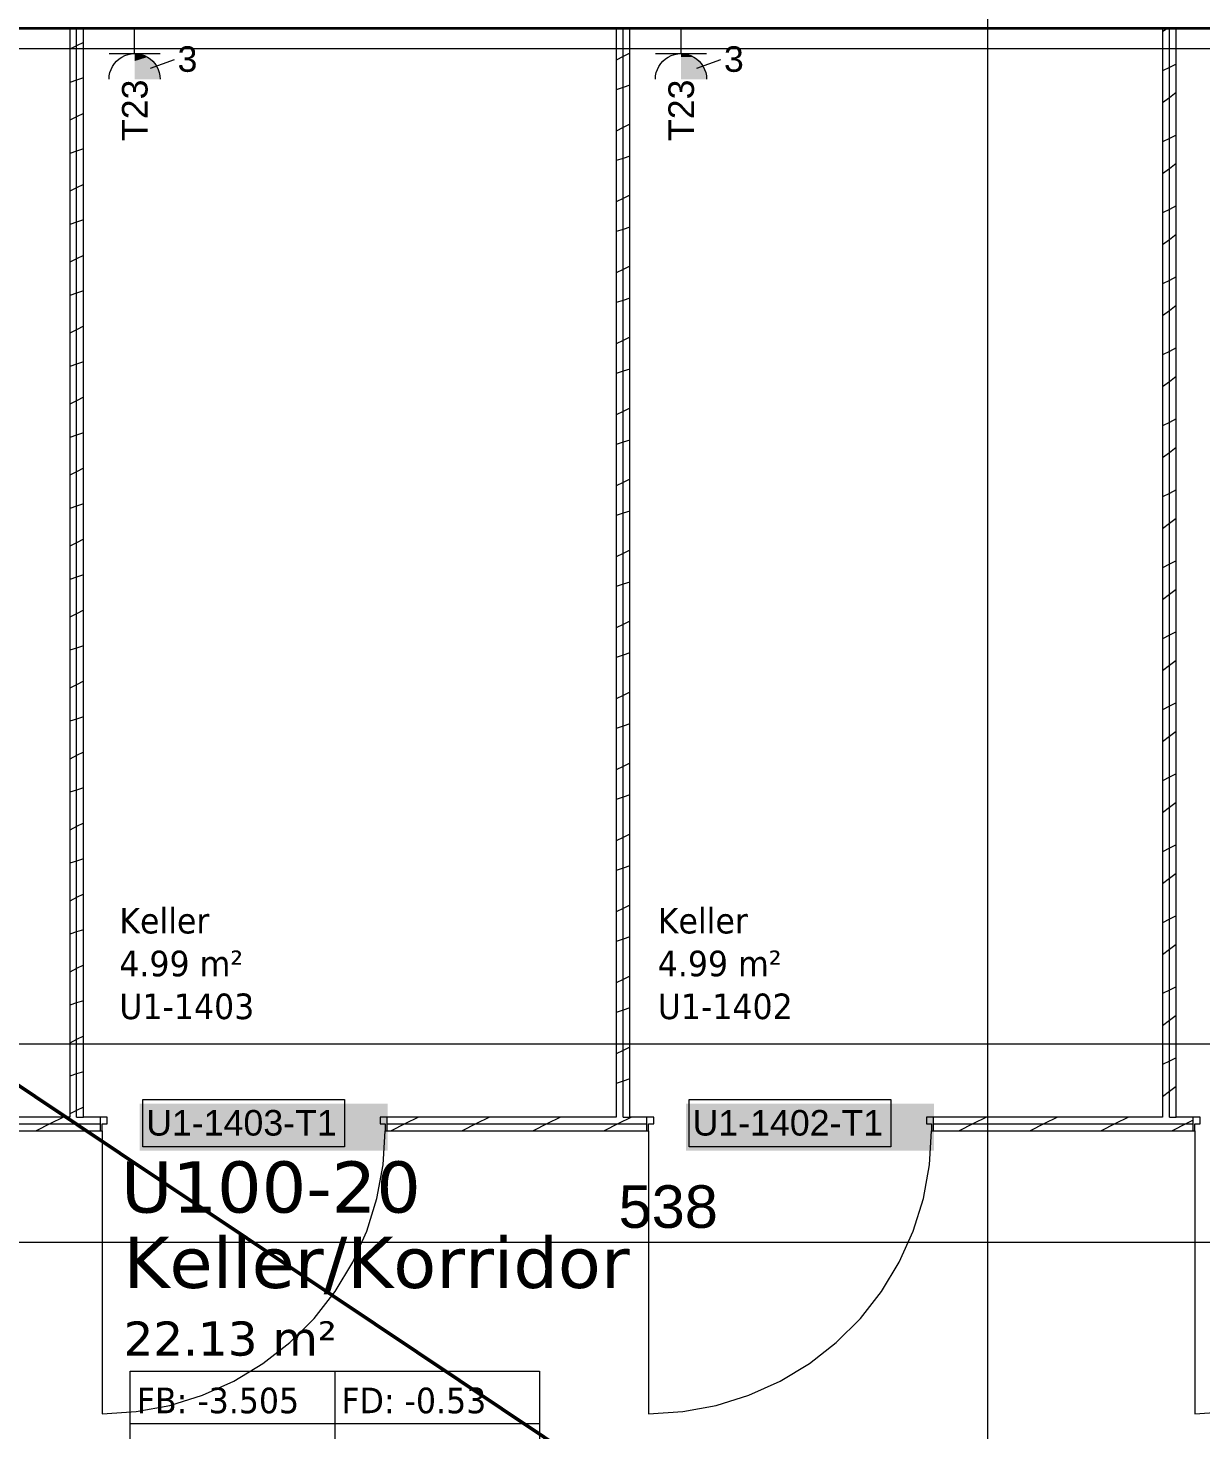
# Model space of a CAD drawing. Extents: x -1132 to 613, y -179 to 712.
# Drawn here: x -292.3 to -223.5, y -11.8 to 70.5 of the extents above; entities that cross this region are included whole.
import ezdxf
from ezdxf.lldxf.tags import DXFTag

# ---------------------------------------------------------------- set-up
doc = ezdxf.new("R2010")
doc.units = 0
doc.layers.get('0').update_dxf_attribs({"lineweight": 13})
for name, color, linetype, lineweight in [('A-AREA-____-IDEN', 7, 'Continuous', 5), ('A-DOOR-____-IDEN', 7, 'Continuous', 5), ('A-DOOR-FRAM-MCUT', 7, 'Continuous', 9), ('A-DOOR-OPNG-OTLN', 7, 'Continuous', 9), ('A-FLOR-____-OVHD', 7, 'Strichpunkt - Fein', 9), ('A-WALL-____-MCUT', 7, 'Continuous', 35), ('A-WALL-____-PATT', 7, 'Continuous', 35), ('A-WALL-FNSH-MCUT', 7, 'Continuous', 35), ('S-GRID-____-OTLN', 7, 'Continuous', 5)]:
    doc.layers.add(name, color=color, linetype=linetype, lineweight=lineweight)
for name, color, linetype, lineweight, true_color in [('EL01_VVV_Mass', 7, 'Continuous', 13, 0xb2b200), ('EL01_WAN_Kraft', 1, 'Continuous', 13, 0xff0000), ('X_Geometrie', 3, 'Continuous', 50, 0x00ff00)]:
    doc.layers.add(name, color=color, linetype=linetype, lineweight=lineweight, true_color=true_color)
doc.styles.get("Standard").update_dxf_attribs({"font": 'arial.ttf'})
tags = doc.linetypes.add('_Rasterlinie_', pattern=[0.375, 0.2, -0.05, 0.075, -0.05]).pattern_tags.tags
tags[10:11] = [DXFTag(74, 4), DXFTag(75, 0), DXFTag(340, '0'), DXFTag(46, 1.0), DXFTag(50, 0.0), DXFTag(44, 0.0), DXFTag(45, 0.0)]
tags[8:9] = [DXFTag(74, 4), DXFTag(75, 0), DXFTag(340, '0'), DXFTag(46, 1.0), DXFTag(50, 0.0), DXFTag(44, 0.0), DXFTag(45, 0.0)]
tags[6:7] = [DXFTag(74, 4), DXFTag(75, 0), DXFTag(340, '0'), DXFTag(46, 1.0), DXFTag(50, 0.0), DXFTag(44, 0.0), DXFTag(45, 0.0)]
tags[4:5] = [DXFTag(74, 4), DXFTag(75, 0), DXFTag(340, '0'), DXFTag(46, 1.0), DXFTag(50, 0.0), DXFTag(44, 0.0), DXFTag(45, 0.0)]
tags = doc.linetypes.add('Strichpunkt - Fein', pattern=[0.2, 0.1, -0.05, 0, -0.05]).pattern_tags.tags
tags[10:11] = [DXFTag(74, 4), DXFTag(75, 0), DXFTag(340, '0'), DXFTag(46, 1.0), DXFTag(50, 0.0), DXFTag(44, 0.0), DXFTag(45, 0.0)]
tags[8:9] = [DXFTag(74, 4), DXFTag(75, 0), DXFTag(340, '0'), DXFTag(46, 1.0), DXFTag(50, 0.0), DXFTag(44, 0.0), DXFTag(45, 0.0)]
tags[6:7] = [DXFTag(74, 4), DXFTag(75, 0), DXFTag(340, '0'), DXFTag(46, 1.0), DXFTag(50, 0.0), DXFTag(44, 0.0), DXFTag(45, 0.0)]
tags[4:5] = [DXFTag(74, 4), DXFTag(75, 0), DXFTag(340, '0'), DXFTag(46, 1.0), DXFTag(50, 0.0), DXFTag(44, 0.0), DXFTag(45, 0.0)]

# ---------------------------------------------------------------- blocks, each defined once
blk = doc.blocks.new('Referenz-A0UNPDE96I', base_point=(-1115.886, -117.372))
at = {"layer": 'A-AREA-____-IDEN', "color": 0, "linetype": 'Continuous', "ltscale": 0.13}
for p, q in [((-286.323, -8.333), (-262.323, -8.333)), ((-286.323, -14.456), (-286.323, -8.333)), ((-274.323, -8.333), (-274.323, -14.456)), ((-262.323, -8.333), (-262.323, -14.456)), ((-286.323, -11.395), (-262.323, -11.395))]:
    blk.add_line(p, q, dxfattribs=at)
at = {"layer": 'A-DOOR-____-IDEN', "color": 0, "linetype": 'Continuous', "ltscale": 0.13}
for p, q in [((-285.586, 7.615), (-273.746, 7.615)), ((-285.586, 4.835), (-285.586, 7.615)), ((-273.746, 7.615), (-273.746, 4.835)), ((-253.536, 7.615), (-241.696, 7.615)), ((-253.536, 4.835), (-253.536, 7.615)), ((-241.696, 7.615), (-241.696, 4.835)), ((-273.746, 4.835), (-285.586, 4.835)), ((-241.696, 4.835), (-253.536, 4.835))]:
    blk.add_line(p, q, dxfattribs=at)
at = {"layer": 'A-DOOR-____-IDEN', "color": 7, "linetype": 'Continuous', "ltscale": 0.13, "true_color": 0xffffff}
for points in [[(-285.761, 4.612), (-271.222, 4.612), (-285.761, 7.371)], [(-271.222, 4.612), (-285.761, 7.371), (-271.222, 7.371)], [(-253.711, 4.612), (-239.172, 4.612), (-253.711, 7.371)], [(-239.172, 4.612), (-253.711, 7.371), (-239.172, 7.371)]]:
    blk.add_solid(points, dxfattribs=at)
at = {"layer": 'A-DOOR-FRAM-MCUT', "color": 0, "linetype": 'Continuous', "ltscale": 0.13}
for p, q in [((-287.665, 6.578), (-288.065, 6.578)), ((-288.065, 5.778), (-287.965, 5.778)), ((-287.965, 5.778), (-287.965, 6.178)), ((-287.965, 6.178), (-287.665, 6.178)), ((-287.665, 6.178), (-287.665, 6.578)), ((-271.265, 6.578), (-271.665, 6.578)), ((-271.665, 6.578), (-271.665, 6.178)), ((-271.665, 6.178), (-271.365, 6.178)), ((-271.365, 6.178), (-271.365, 5.778)), ((-271.365, 5.778), (-271.265, 5.778)), ((-255.615, 6.578), (-256.015, 6.578)), ((-256.015, 5.778), (-255.915, 5.778)), ((-255.915, 5.778), (-255.915, 6.178)), ((-255.915, 6.178), (-255.615, 6.178)), ((-255.615, 6.178), (-255.615, 6.578)), ((-239.215, 6.578), (-239.615, 6.578)), ((-239.615, 6.578), (-239.615, 6.178)), ((-239.615, 6.178), (-239.315, 6.178)), ((-239.315, 6.178), (-239.315, 5.778)), ((-239.315, 5.778), (-239.215, 5.778)), ((-223.565, 6.578), (-223.965, 6.578)), ((-223.965, 5.778), (-223.865, 5.778)), ((-223.865, 5.778), (-223.865, 6.178)), ((-223.865, 6.178), (-223.565, 6.178)), ((-223.565, 6.178), (-223.565, 6.578))]:
    blk.add_line(p, q, dxfattribs=at)
at = {"layer": 'A-DOOR-OPNG-OTLN', "color": 0, "linetype": 'Continuous', "ltscale": 0.13}
for p, q in [((-287.965, 5.778), (-287.965, -10.822)), ((-271.486, 3.777), (-271.365, 5.778)), ((-255.915, 5.778), (-255.915, -10.822)), ((-239.436, 3.777), (-239.315, 5.778)), ((-223.865, 5.778), (-223.865, -10.822)), ((-271.847, 1.806), (-271.486, 3.777)), ((-239.797, 1.806), (-239.436, 3.777)), ((-272.443, -0.108), (-271.847, 1.806)), ((-240.393, -0.108), (-239.797, 1.806)), ((-273.266, -1.936), (-272.443, -0.108)), ((-241.216, -1.936), (-240.393, -0.108)), ((-274.303, -3.652), (-273.266, -1.936)), ((-242.253, -3.652), (-241.216, -1.936)), ((-275.539, -5.23), (-274.303, -3.652)), ((-243.489, -5.23), (-242.253, -3.652)), ((-276.957, -6.647), (-275.539, -5.23)), ((-244.907, -6.647), (-243.489, -5.23)), ((-278.535, -7.883), (-276.957, -6.647)), ((-246.485, -7.883), (-244.907, -6.647)), ((-280.25, -8.92), (-278.535, -7.883)), ((-248.2, -8.92), (-246.485, -7.883)), ((-282.078, -9.743), (-280.25, -8.92)), ((-250.028, -9.743), (-248.2, -8.92)), ((-283.992, -10.339), (-282.078, -9.743)), ((-251.942, -10.339), (-250.028, -9.743)), ((-285.964, -10.701), (-283.992, -10.339)), ((-253.914, -10.701), (-251.942, -10.339)), ((-287.965, -10.822), (-285.964, -10.701)), ((-255.915, -10.822), (-253.914, -10.701)), ((-223.865, -10.822), (-221.864, -10.701))]:
    blk.add_line(p, q, dxfattribs=at)
at = {"layer": 'A-FLOR-____-OVHD', "color": 0, "linetype": 'Strichpunkt - Fein', "ltscale": 0.13}
blk.add_line((-384.415, 69.278), (-167.115, 69.278), dxfattribs=at)
at = {"layer": 'A-WALL-____-MCUT', "color": 0, "linetype": 'Continuous', "ltscale": 0.35}
for p, q in [((-385.615, 70.478), (-257.815, 70.478)), ((-257.815, 70.478), (-129.215, 70.478))]:
    blk.add_line(p, q, dxfattribs=at)
at = {"layer": 'A-WALL-____-MCUT', "color": 0, "linetype": 'Continuous', "lineweight": 9, "ltscale": 0.13}
for p, q in [((-289.465, 6.578), (-289.465, 70.478)), ((-257.415, 6.578), (-257.415, 70.478)), ((-225.365, 6.578), (-225.365, 70.478)), ((-303.315, 6.178), (-288.065, 6.178)), ((-289.465, 6.578), (-289.065, 6.578)), ((-271.265, 6.178), (-256.015, 6.178)), ((-257.415, 6.578), (-257.015, 6.578)), ((-239.215, 6.178), (-223.965, 6.178)), ((-225.365, 6.578), (-224.965, 6.578))]:
    blk.add_line(p, q, dxfattribs=at)
at = {"layer": 'A-WALL-____-PATT', "color": 0, "linetype": 'Continuous', "lineweight": 9, "ltscale": 0.13}
for p, q in [((-225.466, 70.478), (-225.765, 70.254)), ((-289.465, 69.436), (-289.865, 69.236)), ((-289.065, 69.636), (-289.465, 69.436)), ((-257.415, 68.801), (-257.815, 68.601)), ((-257.015, 69.001), (-257.415, 68.801)), ((-224.965, 68.367), (-225.365, 68.167)), ((-289.065, 67.552), (-289.465, 67.418)), ((-225.365, 68.167), (-225.765, 67.967)), ((-289.465, 67.418), (-289.865, 67.285)), ((-257.415, 66.996), (-257.815, 66.862)), ((-257.015, 67.129), (-257.415, 66.996)), ((-224.965, 66.689), (-225.365, 66.389)), ((-225.365, 66.389), (-225.765, 66.089)), ((-289.465, 65.271), (-289.865, 65.071)), ((-289.065, 65.471), (-289.465, 65.271)), ((-257.415, 64.637), (-257.815, 64.437)), ((-257.015, 64.837), (-257.415, 64.637)), ((-224.965, 64.202), (-225.365, 64.002)), ((-289.065, 63.387), (-289.465, 63.253)), ((-225.365, 64.002), (-225.765, 63.802)), ((-289.465, 63.253), (-289.865, 63.12)), ((-257.415, 62.831), (-257.815, 62.698)), ((-257.015, 62.964), (-257.415, 62.831)), ((-224.965, 62.524), (-225.365, 62.224)), ((-225.365, 62.224), (-225.765, 61.924)), ((-289.465, 61.106), (-289.865, 60.906)), ((-289.065, 61.306), (-289.465, 61.106)), ((-257.415, 60.472), (-257.815, 60.272)), ((-257.015, 60.672), (-257.415, 60.472)), ((-225.365, 59.837), (-225.765, 59.637)), ((-224.965, 60.037), (-225.365, 59.837)), ((-289.465, 59.089), (-289.865, 58.955)), ((-289.065, 59.222), (-289.465, 59.089)), ((-257.415, 58.666), (-257.815, 58.533)), ((-257.015, 58.8), (-257.415, 58.666)), ((-225.365, 58.059), (-225.765, 57.759)), ((-224.965, 58.359), (-225.365, 58.059)), ((-289.465, 56.941), (-289.865, 56.741)), ((-289.065, 57.141), (-289.465, 56.941)), ((-257.415, 56.307), (-257.815, 56.107)), ((-257.015, 56.507), (-257.415, 56.307)), ((-225.365, 55.672), (-225.765, 55.472)), ((-224.965, 55.872), (-225.365, 55.672)), ((-289.465, 54.924), (-289.865, 54.791)), ((-289.065, 55.057), (-289.465, 54.924)), ((-257.415, 54.501), (-257.815, 54.368)), ((-257.015, 54.635), (-257.415, 54.501)), ((-225.365, 53.894), (-225.765, 53.594)), ((-224.965, 54.194), (-225.365, 53.894)), ((-289.465, 52.777), (-289.865, 52.577)), ((-289.065, 52.977), (-289.465, 52.777)), ((-257.415, 52.142), (-257.815, 51.942)), ((-257.015, 52.342), (-257.415, 52.142)), ((-225.365, 51.507), (-225.765, 51.307)), ((-224.965, 51.707), (-225.365, 51.507)), ((-289.465, 50.759), (-289.865, 50.626)), ((-289.065, 50.893), (-289.465, 50.759)), ((-257.415, 50.337), (-257.815, 50.203)), ((-257.015, 50.47), (-257.415, 50.337)), ((-225.365, 49.729), (-225.765, 49.429)), ((-224.965, 50.029), (-225.365, 49.729)), ((-289.465, 48.612), (-289.865, 48.412)), ((-289.065, 48.812), (-289.465, 48.612)), ((-257.415, 47.977), (-257.815, 47.777)), ((-257.015, 48.177), (-257.415, 47.977)), ((-225.365, 47.342), (-225.765, 47.142)), ((-224.965, 47.542), (-225.365, 47.342)), ((-289.465, 46.595), (-289.865, 46.461)), ((-289.065, 46.728), (-289.465, 46.595)), ((-257.415, 46.172), (-257.815, 46.039)), ((-257.015, 46.305), (-257.415, 46.172)), ((-225.365, 45.564), (-225.765, 45.264)), ((-224.965, 45.864), (-225.365, 45.564)), ((-289.465, 44.447), (-289.865, 44.247)), ((-289.065, 44.647), (-289.465, 44.447)), ((-257.415, 43.812), (-257.815, 43.612)), ((-257.015, 44.012), (-257.415, 43.812)), ((-225.365, 43.177), (-225.765, 42.977)), ((-224.965, 43.377), (-225.365, 43.177)), ((-289.465, 42.43), (-289.865, 42.297)), ((-289.065, 42.563), (-289.465, 42.43)), ((-257.415, 42.007), (-257.815, 41.874)), ((-257.015, 42.141), (-257.415, 42.007)), ((-225.365, 41.399), (-225.765, 41.099)), ((-224.965, 41.699), (-225.365, 41.399)), ((-289.065, 40.482), (-289.465, 40.282)), ((-289.465, 40.282), (-289.865, 40.082)), ((-257.415, 39.647), (-257.815, 39.447)), ((-257.015, 39.847), (-257.415, 39.647)), ((-225.365, 39.013), (-225.765, 38.813)), ((-224.965, 39.213), (-225.365, 39.013)), ((-289.465, 38.265), (-289.865, 38.132)), ((-289.065, 38.398), (-289.465, 38.265)), ((-257.415, 37.843), (-257.815, 37.709)), ((-257.015, 37.976), (-257.415, 37.843)), ((-225.365, 37.234), (-225.765, 36.934)), ((-224.965, 37.534), (-225.365, 37.234)), ((-289.065, 36.317), (-289.465, 36.117)), ((-289.465, 36.117), (-289.865, 35.917)), ((-257.415, 35.482), (-257.815, 35.282)), ((-257.015, 35.682), (-257.415, 35.482)), ((-225.365, 34.848), (-225.765, 34.648)), ((-224.965, 35.048), (-225.365, 34.848)), ((-289.465, 34.1), (-289.865, 33.967)), ((-289.065, 34.234), (-289.465, 34.1)), ((-257.015, 33.811), (-257.415, 33.678)), ((-257.415, 33.678), (-257.815, 33.545)), ((-225.365, 33.069), (-225.765, 32.769)), ((-224.965, 33.369), (-225.365, 33.069)), ((-289.065, 32.152), (-289.465, 31.952)), ((-289.465, 31.952), (-289.865, 31.752)), ((-257.415, 31.317), (-257.815, 31.117)), ((-257.015, 31.517), (-257.415, 31.317)), ((-225.365, 30.683), (-225.765, 30.483)), ((-224.965, 30.883), (-225.365, 30.683)), ((-289.465, 29.936), (-289.865, 29.802)), ((-289.065, 30.069), (-289.465, 29.936)), ((-257.015, 29.646), (-257.415, 29.513)), ((-257.415, 29.513), (-257.815, 29.38)), ((-225.365, 28.904), (-225.765, 28.604)), ((-224.965, 29.204), (-225.365, 28.904)), ((-289.065, 27.987), (-289.465, 27.787)), ((-289.465, 27.787), (-289.865, 27.587)), ((-257.415, 27.152), (-257.815, 26.952)), ((-257.015, 27.352), (-257.415, 27.152)), ((-225.365, 26.518), (-225.765, 26.318)), ((-224.965, 26.718), (-225.365, 26.518)), ((-289.465, 25.771), (-289.865, 25.638)), ((-289.065, 25.904), (-289.465, 25.771)), ((-257.415, 25.348), (-257.815, 25.215)), ((-257.015, 25.482), (-257.415, 25.348)), ((-225.365, 24.739), (-225.765, 24.439)), ((-224.965, 25.039), (-225.365, 24.739)), ((-289.465, 23.622), (-289.865, 23.422)), ((-289.065, 23.822), (-289.465, 23.622)), ((-257.015, 23.188), (-257.415, 22.988)), ((-257.415, 22.988), (-257.815, 22.788)), ((-225.365, 22.353), (-225.765, 22.153)), ((-224.965, 22.553), (-225.365, 22.353)), ((-289.465, 21.606), (-289.865, 21.473)), ((-289.065, 21.74), (-289.465, 21.606)), ((-257.415, 21.184), (-257.815, 21.05)), ((-257.015, 21.317), (-257.415, 21.184)), ((-225.365, 20.574), (-225.765, 20.274)), ((-224.965, 20.874), (-225.365, 20.574)), ((-289.465, 19.457), (-289.865, 19.257)), ((-289.065, 19.657), (-289.465, 19.457)), ((-257.015, 19.023), (-257.415, 18.823)), ((-257.415, 18.823), (-257.815, 18.623)), ((-225.365, 18.188), (-225.765, 17.988)), ((-224.965, 18.388), (-225.365, 18.188)), ((-289.465, 17.442), (-289.865, 17.308)), ((-289.065, 17.575), (-289.465, 17.442)), ((-257.415, 17.019), (-257.815, 16.886)), ((-257.015, 17.152), (-257.415, 17.019)), ((-224.965, 16.709), (-225.365, 16.409)), ((-225.365, 16.409), (-225.765, 16.109)), ((-289.465, 15.292), (-289.865, 15.092)), ((-289.065, 15.492), (-289.465, 15.292)), ((-257.015, 14.858), (-257.415, 14.658)), ((-257.415, 14.658), (-257.815, 14.458)), ((-225.365, 14.023), (-225.765, 13.823)), ((-224.965, 14.223), (-225.365, 14.023)), ((-289.465, 13.277), (-289.865, 13.143)), ((-289.065, 13.41), (-289.465, 13.277)), ((-257.415, 12.854), (-257.815, 12.721)), ((-257.015, 12.988), (-257.415, 12.854)), ((-224.965, 12.544), (-225.365, 12.244)), ((-225.365, 12.244), (-225.765, 11.944)), ((-289.465, 11.128), (-289.865, 10.928)), ((-289.065, 11.328), (-289.465, 11.128)), ((-257.415, 10.493), (-257.815, 10.293)), ((-257.015, 10.693), (-257.415, 10.493)), ((-224.965, 10.058), (-225.365, 9.858)), ((-289.465, 9.112), (-289.865, 8.979)), ((-289.065, 9.245), (-289.465, 9.112)), ((-225.365, 9.858), (-225.765, 9.658)), ((-257.415, 8.69), (-257.815, 8.556)), ((-257.015, 8.823), (-257.415, 8.69)), ((-224.965, 8.379), (-225.365, 8.079)), ((-225.365, 8.079), (-225.765, 7.779)), ((-289.465, 6.963), (-289.865, 6.763)), ((-289.065, 7.163), (-289.465, 6.963)), ((-291.033, 6.178), (-291.833, 5.778)), ((-290.233, 6.578), (-291.033, 6.178)), ((-270.209, 6.178), (-271.009, 5.778)), ((-269.409, 6.578), (-270.209, 6.178)), ((-266.044, 6.178), (-266.844, 5.778)), ((-265.244, 6.578), (-266.044, 6.178)), ((-261.879, 6.178), (-262.679, 5.778)), ((-261.079, 6.578), (-261.879, 6.178)), ((-257.714, 6.178), (-258.514, 5.778)), ((-256.914, 6.578), (-257.714, 6.178)), ((-236.89, 6.178), (-237.69, 5.778)), ((-236.09, 6.578), (-236.89, 6.178)), ((-232.725, 6.178), (-233.525, 5.778)), ((-231.925, 6.578), (-232.725, 6.178)), ((-228.56, 6.178), (-229.36, 5.778)), ((-227.76, 6.578), (-228.56, 6.178)), ((-224.395, 6.178), (-225.195, 5.778)), ((-223.965, 6.393), (-224.395, 6.178))]:
    blk.add_line(p, q, dxfattribs=at)
at = {"layer": 'A-WALL-FNSH-MCUT', "color": 0, "linetype": 'Continuous', "lineweight": 9, "ltscale": 0.13}
for p, q in [((-289.865, 70.478), (-289.865, 6.578)), ((-289.065, 6.578), (-289.065, 70.478)), ((-257.815, 70.478), (-257.815, 6.578)), ((-257.015, 6.578), (-257.015, 70.478)), ((-225.765, 70.478), (-225.765, 6.578)), ((-224.965, 6.578), (-224.965, 70.478)), ((-289.865, 6.578), (-303.315, 6.578)), ((-303.315, 5.778), (-288.065, 5.778)), ((-288.065, 6.578), (-289.065, 6.578)), ((-288.065, 5.778), (-288.065, 6.578)), ((-257.815, 6.578), (-271.265, 6.578)), ((-271.265, 6.578), (-271.265, 5.778)), ((-271.265, 5.778), (-256.015, 5.778)), ((-256.015, 6.578), (-257.015, 6.578)), ((-256.015, 5.778), (-256.015, 6.578)), ((-225.765, 6.578), (-239.215, 6.578)), ((-239.215, 6.578), (-239.215, 5.778)), ((-239.215, 5.778), (-223.965, 5.778)), ((-223.965, 6.578), (-224.965, 6.578)), ((-223.965, 5.778), (-223.965, 6.578))]:
    blk.add_line(p, q, dxfattribs=at)
at = {"layer": 'S-GRID-____-OTLN', "color": 0, "linetype": '_Rasterlinie_', "ltscale": 0.13}
for p, q in [((-236.015, -113.603), (-236.015, 631.478)), ((-1107.612, 10.878), (103.376, 10.878))]:
    blk.add_line(p, q, dxfattribs=at)
at = {"layer": 'X_Geometrie', "color": 0, "linetype": 'Continuous', "ltscale": 0.5}
blk.add_line((-383.45, 69.021), (-132.134, -99.08), dxfattribs=at)
at = {"layer": 'A-AREA-____-IDEN', "color": 0, "linetype": 'Continuous', "ltscale": 0.13, "attachment_point": 1}
for s, insert, char_height in [('{\\W0.9;\\fVerdana;Keller}', (-286.962, 18.857), 1.5), ('{\\W0.9;\\fVerdana;Keller}', (-255.376, 18.857), 1.5), ('{\\W0.9;\\fVerdana;4.99 m²}', (-286.962, 16.344), 1.5), ('{\\W0.9;\\fVerdana;4.99 m²}', (-255.376, 16.344), 1.5), ('{\\W0.9;\\fVerdana;U1-1403}', (-286.962, 13.83), 1.5), ('{\\W0.9;\\fVerdana;U1-1402}', (-255.376, 13.83), 1.5), ('{\\fVerdana;U100-20}', (-286.86, 3.982), 3), ('{\\fVerdana;Keller/Korridor}', (-286.717, -0.441), 3), ('{\\fVerdana;22.13 m²}', (-286.707, -5.411), 2), ('{\\W0.9;\\fVerdana;FB: -3.505}', (-285.933, -9.293), 1.5), ('{\\W0.9;\\fVerdana;FD: -0.53}', (-273.933, -9.293), 1.5)]:
    blk.add_mtext(s, dxfattribs=dict(at, insert=insert, char_height=char_height))
at = {"layer": 'A-DOOR-____-IDEN', "color": 0, "linetype": 'Continuous', "ltscale": 0.13, "char_height": 1.5, "attachment_point": 1}
for s, insert in [('{\\fArial;U1-1403-T1}', (-285.386, 6.996)), ('{\\fArial;U1-1402-T1}', (-253.336, 6.996))]:
    blk.add_mtext(s, dxfattribs=dict(at, insert=insert))
blk = doc.blocks.new('Steckdose T23_ AP_ 3-fach-A0UNPES56I', base_point=(-255.513, 63.846))
at = {"color": 0, "lineweight": -2}
for p, q in [((-254.013, 68.978), (-254.013, 70.478)), ((-255.513, 68.978), (-252.513, 68.978)), ((-255.312, 68.228), (-255.203, 68.391)), ((-255.203, 68.391), (-255.073, 68.539)), ((-255.073, 68.539), (-254.926, 68.668)), ((-254.926, 68.668), (-254.763, 68.777)), ((-254.763, 68.777), (-254.587, 68.864)), ((-254.587, 68.864), (-254.401, 68.927)), ((-254.401, 68.927), (-254.208, 68.965)), ((-254.208, 68.965), (-254.013, 68.978)), ((-254.013, 68.978), (-253.817, 68.965)), ((-253.817, 68.965), (-253.624, 68.927)), ((-253.624, 68.927), (-253.439, 68.864)), ((-253.439, 68.864), (-253.263, 68.777)), ((-253.263, 68.777), (-253.1, 68.668)), ((-253.1, 68.668), (-252.952, 68.539)), ((-253.087, 68.125), (-251.67, 68.633)), ((-252.952, 68.539), (-252.823, 68.391)), ((-252.823, 68.391), (-252.714, 68.228)), ((-255.513, 67.478), (-255.5, 67.674)), ((-255.5, 67.674), (-255.462, 67.866)), ((-255.462, 67.866), (-255.398, 68.052)), ((-255.398, 68.052), (-255.312, 68.228)), ((-252.714, 68.228), (-252.627, 68.052)), ((-252.627, 68.052), (-252.564, 67.866)), ((-252.564, 67.866), (-252.525, 67.674)), ((-252.525, 67.674), (-252.513, 67.478))]:
    blk.add_line(p, q, dxfattribs=at)
for points in [[(-254.013, 68.927), (-253.624, 68.927), (-254.013, 68.978)], [(-254.013, 68.777), (-253.263, 68.777), (-254.013, 68.927)], [(-253.263, 68.777), (-254.013, 68.927), (-253.624, 68.927)], [(-254.013, 68.539), (-252.952, 68.539), (-254.013, 68.777)], [(-252.952, 68.539), (-254.013, 68.777), (-253.263, 68.777)], [(-254.013, 68.228), (-252.714, 68.228), (-254.013, 68.539)], [(-252.714, 68.228), (-254.013, 68.539), (-252.952, 68.539)], [(-254.013, 67.866), (-252.564, 67.866), (-254.013, 68.228)], [(-252.564, 67.866), (-254.013, 68.228), (-252.714, 68.228)], [(-254.013, 67.478), (-252.513, 67.478), (-254.013, 67.866)], [(-252.513, 67.478), (-254.013, 67.866), (-252.564, 67.866)]]:
    blk.add_solid(points, dxfattribs=at)
at = {"color": 0, "lineweight": -2, "insert": (-251.495, 69.409), "char_height": 1.5, "attachment_point": 1}
blk.add_mtext('{\\fArial;3}', dxfattribs=at)
at = {"color": 0, "lineweight": -2, "insert": (-254.754, 63.846), "char_height": 1.5, "attachment_point": 1, "rotation": 90}
blk.add_mtext('{\\fArial;T23}', dxfattribs=at)
blk = doc.blocks.new('Steckdose T23_ AP_ 3-fach-A0UNPFBF6I', base_point=(-287.563, 63.846))
at = {"color": 0, "lineweight": -2}
for p, q in [((-286.063, 68.978), (-286.063, 70.478)), ((-287.563, 68.978), (-284.563, 68.978)), ((-287.362, 68.228), (-287.253, 68.391)), ((-287.253, 68.391), (-287.123, 68.539)), ((-287.123, 68.539), (-286.976, 68.668)), ((-286.976, 68.668), (-286.813, 68.777)), ((-286.813, 68.777), (-286.637, 68.864)), ((-286.637, 68.864), (-286.451, 68.927)), ((-286.451, 68.927), (-286.258, 68.965)), ((-286.258, 68.965), (-286.063, 68.978)), ((-286.063, 68.978), (-285.867, 68.965)), ((-285.867, 68.965), (-285.674, 68.927)), ((-285.674, 68.927), (-285.489, 68.864)), ((-285.489, 68.864), (-285.313, 68.777)), ((-285.313, 68.777), (-285.15, 68.668)), ((-285.15, 68.668), (-285.002, 68.539)), ((-285.137, 68.125), (-283.72, 68.633)), ((-285.002, 68.539), (-284.873, 68.391)), ((-284.873, 68.391), (-284.764, 68.228)), ((-287.563, 67.478), (-287.55, 67.674)), ((-287.55, 67.674), (-287.512, 67.866)), ((-287.512, 67.866), (-287.448, 68.052)), ((-287.448, 68.052), (-287.362, 68.228)), ((-284.764, 68.228), (-284.677, 68.052)), ((-284.677, 68.052), (-284.614, 67.866)), ((-284.614, 67.866), (-284.575, 67.674)), ((-284.575, 67.674), (-284.563, 67.478))]:
    blk.add_line(p, q, dxfattribs=at)
for points in [[(-285.674, 68.927), (-286.063, 68.927), (-286.063, 68.978)], [(-285.313, 68.777), (-286.063, 68.777), (-285.674, 68.927)], [(-286.063, 68.777), (-285.674, 68.927), (-286.063, 68.927)], [(-285.002, 68.539), (-286.063, 68.539), (-285.313, 68.777)], [(-286.063, 68.539), (-285.313, 68.777), (-286.063, 68.777)], [(-284.764, 68.228), (-286.063, 68.228), (-285.002, 68.539)], [(-286.063, 68.228), (-285.002, 68.539), (-286.063, 68.539)], [(-284.614, 67.866), (-286.063, 67.866), (-284.764, 68.228)], [(-286.063, 67.866), (-284.764, 68.228), (-286.063, 68.228)], [(-284.563, 67.478), (-286.063, 67.478), (-284.614, 67.866)], [(-286.063, 67.478), (-284.614, 67.866), (-286.063, 67.866)], [(-284.563, 67.478), (-284.563, 67.478), (-286.063, 67.478)]]:
    blk.add_solid(points, dxfattribs=at)
at = {"color": 0, "lineweight": -2, "insert": (-283.545, 69.409), "char_height": 1.5, "attachment_point": 1}
blk.add_mtext('{\\fArial;3}', dxfattribs=at)
at = {"color": 0, "lineweight": -2, "insert": (-286.804, 63.846), "char_height": 1.5, "attachment_point": 1, "rotation": 90}
blk.add_mtext('{\\fArial;T23}', dxfattribs=at)
blk = doc.blocks.new('Maß-A0UNPG596I', base_point=(-309.078, -11.147))
at = {"color": 0, "lineweight": -2}
for p, q in [((-308.664, 0.247), (-308.664, -11.147)), ((-201.163, 0.247), (-201.163, -11.147)), ((-308.251, -0.339), (-309.078, -1.167)), ((-308.664, -0.753), (-201.163, -0.753)), ((-200.749, -0.339), (-201.576, -1.167))]:
    blk.add_line(p, q, dxfattribs=at)
at = {"color": 0, "lineweight": -2, "insert": (-257.675, 2.58), "char_height": 2.5, "attachment_point": 1}
blk.add_mtext('{\\fArial;538}', dxfattribs=at)

msp = doc.modelspace()

# ---------------------------------------------------------------- block references
at = {"color": 9, "lineweight": 25, "ltscale": 0.25, "true_color": 0xc0c0c0}
msp.add_blockref('Referenz-A0UNPDE96I', (-1115.886, -117.372), dxfattribs=at)
at = {"layer": 'EL01_VVV_Mass', "linetype": 'Continuous', "ltscale": 0.13}
msp.add_blockref('Maß-A0UNPG596I', (-309.078, -11.147), dxfattribs=at)
at = {"layer": 'EL01_WAN_Kraft', "color": 1, "linetype": 'Continuous', "ltscale": 0.13, "true_color": 0xff0000}
for name, p in [('Steckdose T23_ AP_ 3-fach-A0UNPFBF6I', (-287.563, 63.846)), ('Steckdose T23_ AP_ 3-fach-A0UNPES56I', (-255.513, 63.846))]:
    msp.add_blockref(name, p, dxfattribs=at)

doc.saveas('drawing.dxf')
